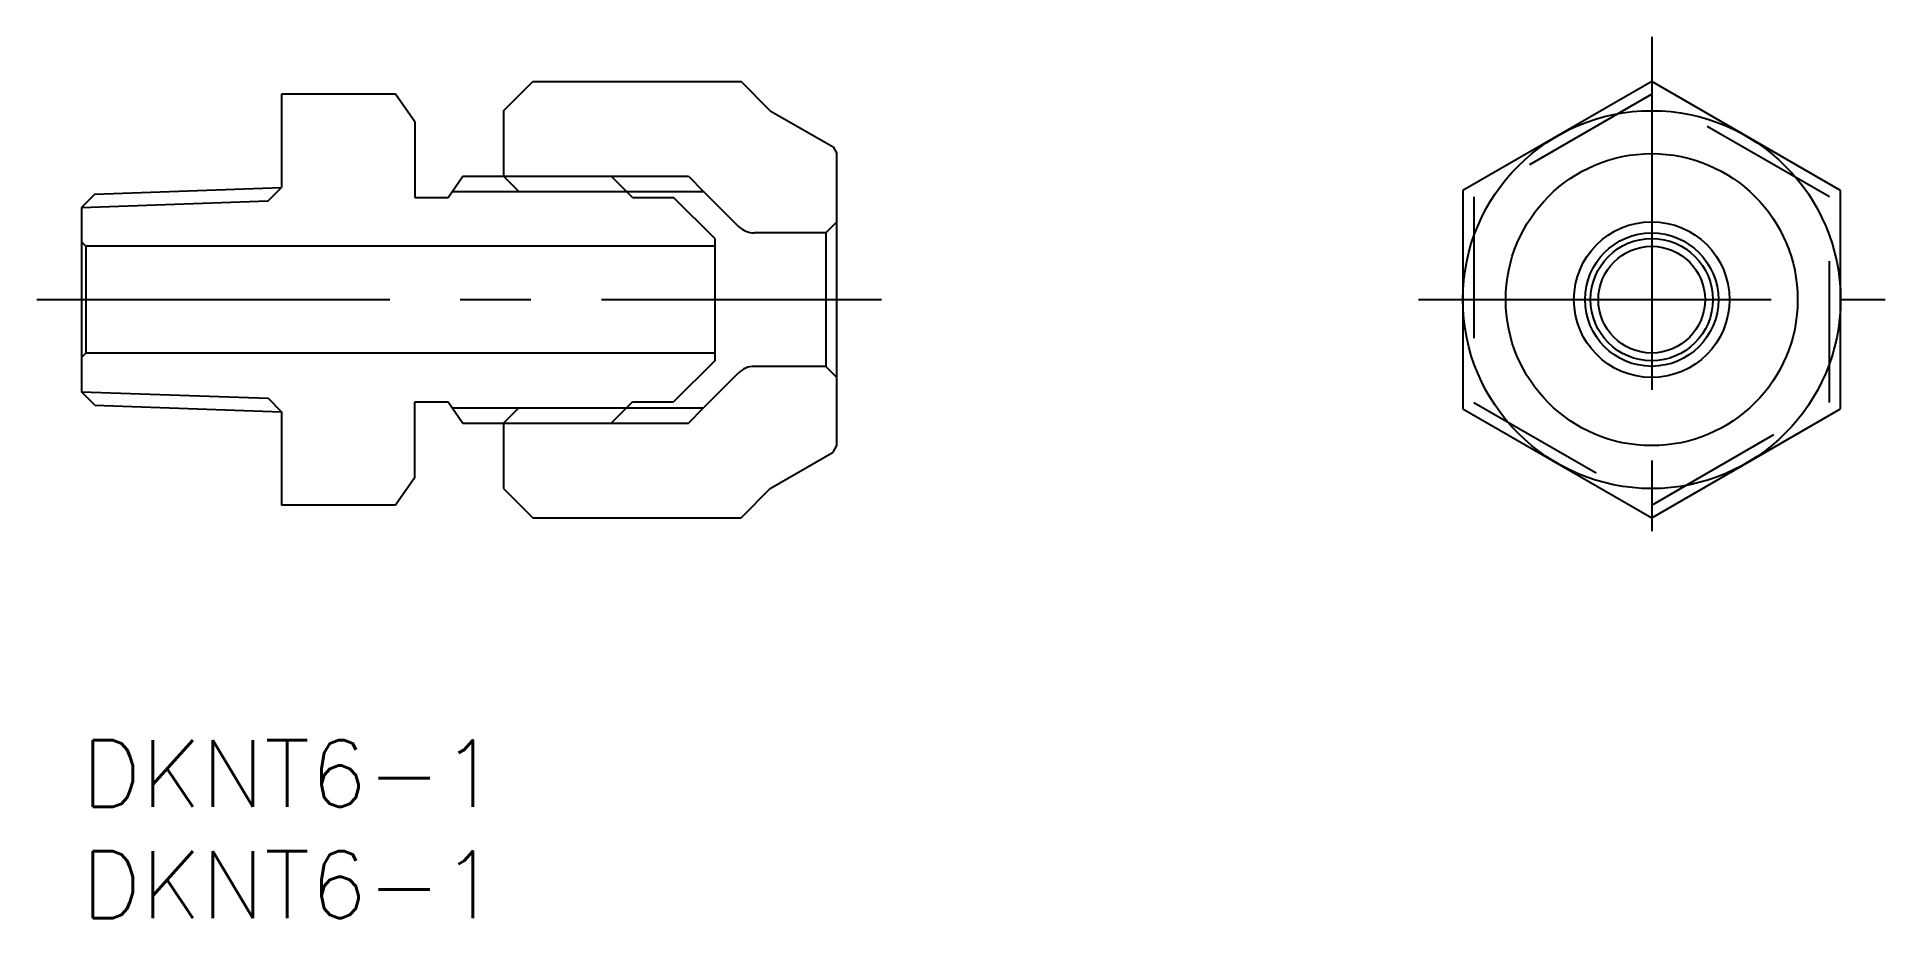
# Model space of a CAD drawing. Extents: x -2 to 81.2, y -8 to 31.6.
import ezdxf

# ---------------------------------------------------------------- set-up
doc = ezdxf.new("R2010")
doc.units = 0
doc.header["$LTSCALE"] = 0.5
doc.linetypes.add('CENTER', pattern=[50.8, 31.75, -6.35, 6.35, -6.35])
doc.linetypes.add('DASHED', pattern=[19.05, 12.7, -6.35])
for name, color, linetype in [('MSM_CENTER', 1, 'CENTER'), ('MSM_CONTINUOUS', 7, 'CONTINUOUS'), ('MSM_DASHED', 4, 'DASHED'), ('MSM_NARROW', 5, 'CONTINUOUS'), ('MSM_PART_NUMBER', 7, 'CONTINUOUS')]:
    doc.layers.add(name, color=color, linetype=linetype)
doc.styles.get("Standard").update_dxf_attribs({"font": 'txt.shx', "height": 3, "bigfont": 'bigfont.shx'})

# ---------------------------------------------------------------- blocks, each defined once
blk = doc.blocks.new('*U2')
at = {"layer": 'MSM_PART_NUMBER'}
blk.add_text('DKNT6-1', height=3, dxfattribs=at).set_placement((0, -3))
blk = doc.blocks.new('*U3')
at = {"layer": 'MSM_PART_NUMBER'}
blk.add_text('DKNT6-1', height=3, dxfattribs=at).set_placement((0, -8))

msp = doc.modelspace()

# ---------------------------------------------------------------- linework, layer by layer
at = {"layer": 'MSM_CENTER'}
for p, q in [((70.667, 31.63), (70.667, 8)), ((-2, 19.815), (36, 19.815)), ((60.167, 19.815), (81.167, 19.815))]:
    msp.add_line(p, q, dxfattribs=at)
at = {"layer": 'MSM_CONTINUOUS'}
for p, q in [((19, 28.315), (20.315, 29.63)), ((20.315, 29.63), (29.685, 29.63)), ((31, 28.315), (29.685, 29.63)), ((70.667, 29.63), (62.167, 24.722)), ((79.167, 24.722), (70.667, 29.63)), ((14.133, 29.053), (9, 29.053)), ((9, 29.053), (9, 24.855)), ((15, 27.815), (14.133, 29.053)), ((19, 28.315), (19, 25.371)), ((31, 28.315), (33.827, 26.683)), ((15, 27.815), (15, 24.415)), ((33.827, 26.683), (34, 26.383)), ((34, 13.247), (34, 26.383)), ((16.5, 24.415), (17.169, 25.371)), ((17.169, 25.371), (23.844, 25.371)), ((24.8, 24.415), (23.844, 25.371)), ((0.602, 24.561), (0, 23.959)), ((0.602, 24.561), (9, 24.855)), ((15, 24.415), (16.5, 24.415)), ((19.687, 24.684), (28, 24.684)), ((24.8, 24.415), (26.65, 24.415)), ((28.5, 22.565), (26.65, 24.415)), ((28, 24.684), (29.576, 23.108)), ((62.167, 24.722), (62.167, 14.907)), ((79.167, 14.907), (79.167, 24.722)), ((0, 23.959), (0, 15.671)), ((34, 23.315), (33.5, 22.815)), ((28.5, 22.565), (28.5, 17.065)), ((33.5, 22.815), (30.283, 22.815)), ((33.5, 22.815), (33.5, 16.815)), ((0.2, 22.215), (0, 22.415)), ((0.2, 22.215), (0.2, 17.415)), ((28.5, 22.215), (0.2, 22.215)), ((0, 17.215), (0.2, 17.415)), ((28.5, 17.415), (0.2, 17.415)), ((28.5, 17.065), (26.65, 15.215)), ((33.5, 16.815), (30.283, 16.815)), ((34, 16.315), (33.5, 16.815)), ((28, 14.946), (29.576, 16.522)), ((0.602, 15.069), (0, 15.671)), ((0.602, 15.069), (9, 14.775)), ((15, 11.815), (15, 15.215)), ((15, 15.215), (16.5, 15.215)), ((16.5, 15.215), (17.169, 14.259)), ((23.844, 14.259), (24.8, 15.215)), ((24.8, 15.215), (26.65, 15.215)), ((9, 14.775), (9, 10.577)), ((17.169, 14.259), (23.844, 14.259)), ((19, 14.259), (19, 11.315)), ((19.687, 14.946), (28, 14.946)), ((62.167, 14.907), (70.667, 10)), ((70.667, 10), (79.167, 14.907)), ((31, 11.315), (33.827, 12.947)), ((33.827, 12.947), (34, 13.247)), ((15, 11.815), (14.133, 10.577)), ((19, 11.315), (20.315, 10)), ((31, 11.315), (29.685, 10)), ((14.133, 10.577), (9, 10.577)), ((20.315, 10), (29.685, 10))]:
    msp.add_line(p, q, dxfattribs=at)
for radius in [8.5, 6.568, 3.5, 3, 2.75, 2.4]:
    msp.add_circle((70.667, 19.815), radius, dxfattribs=at)
for centre, start, end in [((30.283, 23.815), 225, 270), ((30.283, 15.815), 90, 135)]:
    msp.add_arc(centre, 1, start, end, dxfattribs=at)
at = {"layer": 'MSM_DASHED'}
for p, q in [((70.667, 29.053), (62.667, 24.434)), ((78.667, 24.434), (70.667, 29.053)), ((19, 25.371), (19.687, 24.684)), ((62.667, 24.434), (62.667, 15.196)), ((78.667, 15.196), (78.667, 24.434)), ((62.667, 15.196), (70.667, 10.577)), ((70.667, 10.577), (78.667, 15.196)), ((19, 14.259), (19.687, 14.946))]:
    msp.add_line(p, q, dxfattribs=at)
at = {"layer": 'MSM_NARROW'}
for p, q in [((19, 25.371), (27.313, 25.371)), ((27.313, 25.371), (28, 24.684)), ((0, 23.959), (8.401, 24.253)), ((8.401, 24.253), (9, 24.855)), ((16.688, 24.684), (24.531, 24.684)), ((0, 15.671), (8.401, 15.377)), ((8.401, 15.377), (9, 14.775)), ((16.688, 14.946), (24.531, 14.946)), ((19, 14.259), (27.313, 14.259)), ((27.313, 14.259), (28, 14.946))]:
    msp.add_line(p, q, dxfattribs=at)

# ---------------------------------------------------------------- block references
at = {"layer": 'MSM_CONTINUOUS'}
for name in ['*U2', '*U3']:
    msp.add_blockref(name, (0, 0), dxfattribs=at)

doc.saveas('drawing.dxf')
